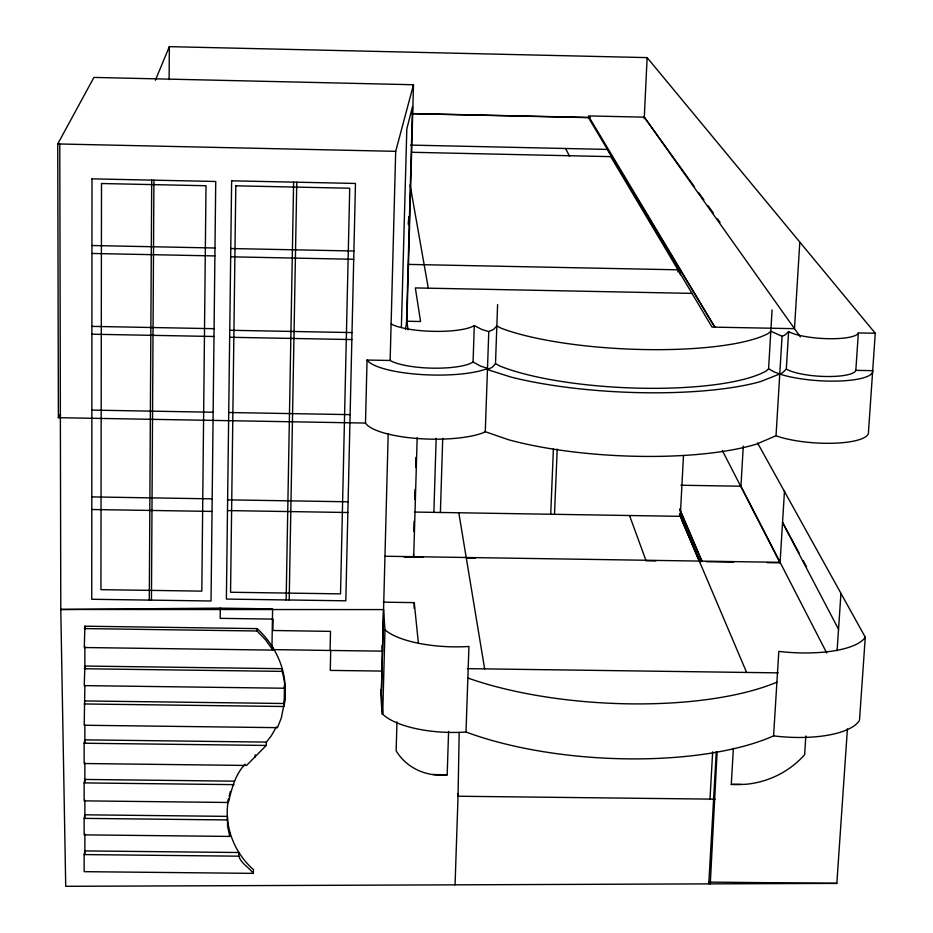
<?xml version="1.0" encoding="UTF-8"?>
<svg xmlns="http://www.w3.org/2000/svg" width="933" height="933" viewBox="0 0 933 933"><rect width="100%" height="100%" fill="white"/><g stroke="black" fill="none" stroke-linecap="round" stroke-linejoin="round"><path stroke-width="1.4" d="M149.303 600.106L151.706 180.127M151.449 600.129L153.922 180.174M169.118 79.573L169.351 46.65L647.129 57.613L875.259 333.244L868.483 431.886A53.181 13.82 3.9 0 1 836.784 443.105A53.181 13.82 3.9 0 1 777.97 436.481L776.034 435.711L756.78 444.026A169.608 43.991 2.8 0 1 508.532 439.735L485.277 431.711L483.387 432.69A64.552 17.214 1.7 0 1 416.351 438.417A64.552 17.214 1.7 0 1 365.503 423.069L58.382 417.692L57.741 143.939L93.93 77.416L413.494 84.74L406.893 321.244L405.458 329.174M271.969 646.686L272.599 608.887L220.316 608.129L220.188 618.346L273.077 619.104L272.891 630.498L330.492 631.373L330.072 650.464L273.381 649.613M286.151 599.954L293.615 182.133M459.188 732.545L458.045 796.269L455.059 884.811M289.195 599.989L296.776 182.203M365.503 423.069L367.042 360.045L390.146 360.476A44.632 10.881 1.7 0 0 432.737 368.162A44.632 10.881 1.7 0 0 473.066 362.016L480.623 366.121L487.493 368.302L485.603 369.211A64.902 15.873 1.7 0 1 418.217 374.32A64.902 15.873 1.7 0 1 367.042 360.045M381.061 689.662L381.375 692.403L383.568 609.587L384.967 629.798L382.705 714.223A69.718 25.599 2 0 0 466.01 732.008A207.499 73.672 3.3 0 0 773.574 735.88A77.182 27.605 4.8 0 0 859.491 720.346L865.276 637.227L757.538 442.93M381.375 692.414L388.198 433.647M390.146 360.476L395.697 151.344L413.494 84.74M401.377 327.32L406.823 128.871L412.538 106.525L406.496 323.459M396.957 721.909L396.152 750.82A51.84 48.574 -7.4 0 0 432.026 774.483L447.175 774.798L437.052 775.043M413.797 531.53L414.089 521.349M414.719 499.552L415.01 489.382M415.651 467.573L415.943 457.403M417.179 437.647L413.716 556.686L413.459 554.284M414.077 608.339L414.252 602.625L383.23 602.17M433.88 512.369L436.154 438.335M440.399 512.474L442.72 438.335M84.868 685.662L84.203 725.244L277.439 727.658L281.334 717.909L284.168 703.505A91.002 85.428 2.1 0 0 282.256 668.693C277.777 653.322 268.949 639.455 257.193 628.62L84.868 626.195L84.297 647.525L272.902 650.103L273.007 647.689M448.598 731.332L447.175 774.798L442.114 775.136M473.066 362.016L474.302 325.582A44.772 10.345 1.7 0 1 433.857 331.355A44.772 10.345 1.7 0 1 391.114 323.984M466.01 732.008L468.937 646.476A70.243 23.71 1.9 0 1 384.967 629.798M282.163 671.387L282.256 668.693L84.868 666.045L84.25 685.615L284.402 688.239L284.495 685.498L284.087 706.281A91.247 85.638 2.1 0 0 282.163 671.387L84.25 668.739M485.277 431.711L488.787 331.577L493.604 329.396L496.834 326.002L501.184 328.218A151.519 34.136 2.7 0 0 643.875 349.548A151.519 34.136 2.7 0 0 768.524 333.314L770.81 331.25L782.052 336.23L784.665 335.262L788.607 331.588A36.585 8.257 3.6 0 0 828.364 338.702A36.585 8.257 3.6 0 0 858.348 332.918L875.259 333.244M788.607 331.588L786.321 369.071L782.367 372.943L760.465 381.609A170.506 40.609 2.7 0 1 510.864 377.037L487.458 369.573L492.262 367.264L495.493 363.683L497.604 304.543M550.715 514.246L553.397 448.96M554.505 514.305L557.211 449.123M717.115 752.033L710.281 883.854M266.418 742.097L84.868 739.869L84.145 743.228L84.145 763.521L246.545 765.445L266.255 745.444L266.418 742.097L271.188 735.985L276.425 726.9M644.225 118.666L647.129 57.613M680.274 274.734L680.425 271.83L588.466 117.628L411.873 113.651M253.309 873.37C248.878 866.885 237.425 861.579 238.871 852.517L84.88 850.919L84.157 854.581L84.157 871.667L253.309 873.37L253.496 869.661C234.638 853.124 224.188 827.186 227.99 802.205M746.622 672.436L680.285 516.334L683.481 455.526M255.082 757.06L255.21 754.797M709.966 799.523L712.66 751.8M708.777 883.843L716.299 751.601M826.72 652.96L740.954 486.233L743.274 446.091M805.844 735.985L804.643 754.657A84.343 78.605 -18.2 0 1 744.896 784.361L731.274 784.42L733.385 748.266M495.493 363.683L499.82 366.004A151.029 35.99 2.7 0 0 641.997 388.233A151.029 35.99 2.7 0 0 766.296 370.926L768.582 368.733L772.081 309.896M776.034 435.711L782.052 336.23M272.902 650.103L265.485 639.746L257.053 631L257.193 628.62M767.054 562.634L780.058 562.844L784.501 490.723M799.779 242.638L794.484 328.673L800.362 336.883M773.574 735.88L778.81 651.409A77.742 25.576 4.5 0 0 865.276 637.227M837.099 650.756L840.913 593.901M786.321 369.071A36.469 8.7 3.7 0 0 825.927 376.5A36.469 8.7 3.7 0 0 855.829 370.354L858.348 332.918M59.782 144.16L60.785 609.471L65.718 886.315L836.831 883.388L847.421 728.871M229.74 836.423L227.559 826.067L227.454 816.375L84.88 814.801L84.157 818.369L84.157 834.86L229.74 836.423L230.008 832.807M234.241 781.166L84.868 779.44L84.145 782.904L84.157 800.864L228.282 802.485C231.851 788.817 234.988 774.74 245.134 764.127M228.282 802.485L228.562 798.963L228.107 800.852M220.316 608.129L60.785 609.471L383.533 609.587M229.156 796.467L230.334 791.476M58.382 417.692L59.327 414.963M155.368 80.25L169.351 46.65M84.157 854.581L238.626 856.179M708.87 882.105L836.831 883.388M84.145 743.228L266.255 745.444M731.274 784.42L740.907 784.525M84.145 782.904L233.985 784.641M715.11 799.161L458.045 796.234L457.718 793.586M84.157 818.369L227.186 819.944M467.305 668.646L778.18 672.868M381.924 671.072L381.655 666.757L381.935 671.072L330.282 670.407L330.702 650.464L382.448 651.152L382.075 645.391M84.868 700.94L284.168 703.505M84.192 703.96L284.075 706.514M385.014 556.243L780.093 562.319M404.106 557.059L423.034 557.351M466.733 558.016L475.468 558.156M645.869 560.78L655.946 560.931M706.328 561.701L733.793 562.133M84.297 628.574L257.053 631M680.892 485.23L740.954 486.233M91.807 496.904L212.176 498.852M227.617 499.843L348.102 501.791M414.474 512.054L680.285 516.334M227.489 510.584L347.846 512.509M91.796 509.511L212.036 511.424M91.912 326.375L214.089 328.684M229.751 330.27L352.021 332.58M91.9 334.212L213.995 336.498M229.67 337.268L351.858 339.565M855.829 370.354L872.682 370.669A53.461 12.759 3.7 0 1 840.89 380.956A53.461 12.759 3.7 0 1 781.726 374.693L773.854 371.812L768.582 368.733M91.854 410.1L213.144 412.234M228.725 412.503L350.12 414.637M91.959 245.519L214.987 248.003M230.778 248.528L353.91 251.012M91.947 253.461L214.905 255.934M230.673 256.808L353.724 259.281M408.467 264.401L677.988 269.812L677.883 271.783L680.425 271.83M691.994 293.382L415.337 287.924L420.561 321.512L406.893 321.244L408.048 329.816M411.663 113.581L590.449 117.488M410.613 145.093L607.43 149.42L714.806 327.145L588.396 115.914L644.295 117.173L694.525 186.903M57.741 143.939L395.697 151.344M411.581 152.277L610.73 156.639L712.031 327.098L794.484 328.673L644.295 117.173M433.017 774.6L437.052 775.078M488.787 331.577L481.883 329.489L474.302 325.582M698.782 192.804L703.89 199.895M708.147 205.808L713.255 212.899M717.512 218.812L720.054 222.357M799.068 553.012L782.542 522.48L838.534 629.297M803.196 560.64L806.637 566.996M722.305 450.487L780.058 562.844M565.596 148.51L569.538 156.219M679.737 509.068L702.013 561.118M679.632 509.371L701.989 561.643M679.737 514.095L699.633 560.85M679.492 513.57L699.972 561.724M681.906 520.439L699.05 560.605M629.53 515.517L645.893 560.255M410.088 184.897L428.294 288.18M458.803 512.765L484.647 668.879M414.252 602.625L418.357 642.86M381.2 689.627L382.705 714.223L382.052 714.212L380.664 691.446M84.868 626.195L84.868 629.099M84.868 646.499L84.868 668.844M84.868 724.894L84.868 742.761M84.868 762.867L84.88 782.192M84.88 800.257L84.88 817.541M84.88 834.055L84.88 853.753M776.897 682.163A208.456 70.232 3.2 0 1 467.865 678.011M91.994 178.856L91.749 599.266L211.033 601.004L215.733 181.48L91.994 178.856M101.499 183.521L100.927 589.656L201.808 591.137L206.006 185.737L101.499 183.521M231.629 180.815L226.381 599.079L345.805 600.817L355.473 183.451L231.629 180.815M235.804 185.819L230.556 592.245L340.522 593.866L349.723 188.233L235.804 185.819M408.456 222.497L408.491 224.701L408.782 216.771L408.456 222.497"/></g></svg>
